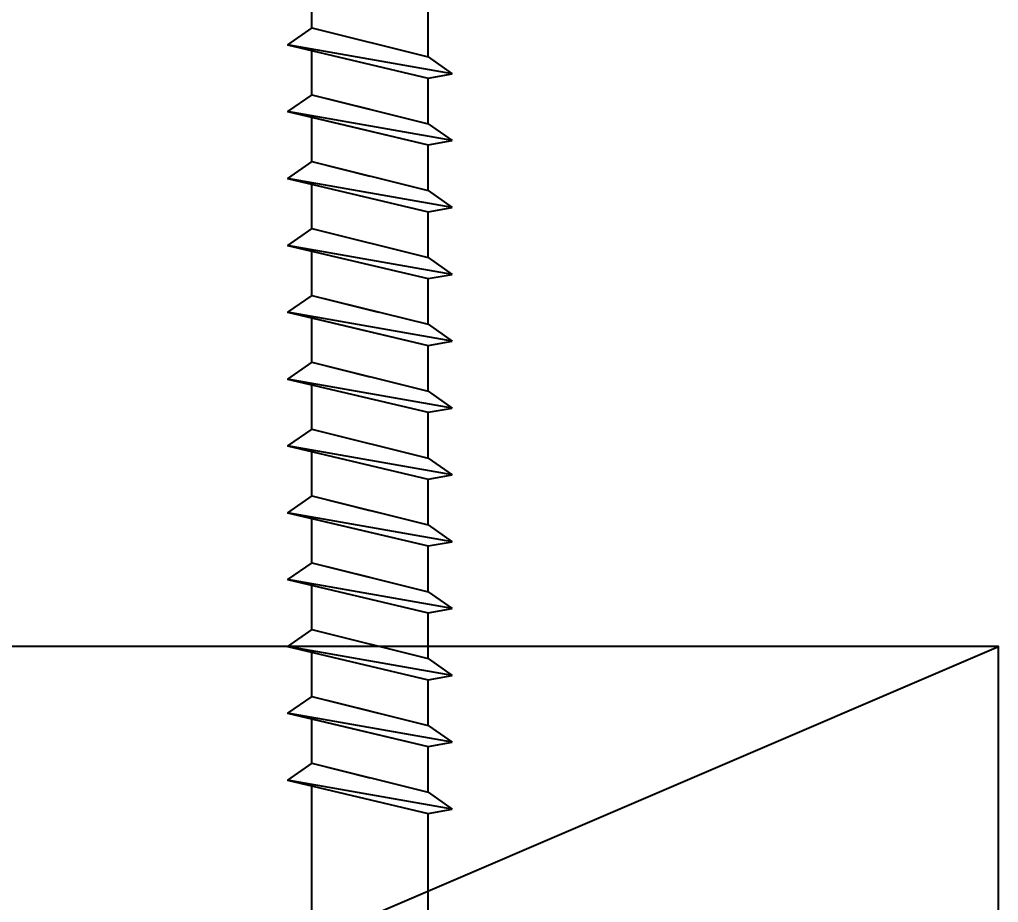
# Model space of a CAD drawing. Header units: inches. Extents: x -2661 to 42767, y -1222 to 9099.
# Drawn here: x 1930.345 to 1931.81, y 1589.667 to 1590.988 of the extents above; entities that cross this region are included whole.
import ezdxf
from ezdxf import colors
from ezdxf.entities.mleader import LeaderData, LeaderLine
from ezdxf.math import Vec2, Vec3

# ---------------------------------------------------------------- set-up
doc = ezdxf.new("R2010")
doc.units = ezdxf.units.IN
doc.header["$LTSCALE"] = 12
doc.header["$MEASUREMENT"] = 0
doc.layers.get('0').update_dxf_attribs({"linetype": 'CONTINUOUS'})
for name, color, linetype in [('S-ANNO-NOTE', 4, 'CONTINUOUS'), ('S-FASTENERS', 2, 'CONTINUOUS'), ('S-SIMPSON', 2, 'CONTINUOUS'), ('S-WOOD', 3, 'CONTINUOUS')]:
    doc.layers.add(name, color=color, linetype=linetype)
doc.styles.add('Arial', font='arial.ttf', dxfattribs={"width": 0.85})

# ---------------------------------------------------------------- blocks, each defined once
blk = doc.blocks.new('*U1285')
blk.add_lwpolyline([(1.5, -3.5), (0, -3.5), (0, 0), (1.5, 0)], close=True)
at = {"layer": 'S-WOOD', "color": 2}
blk.add_line((1.5, 0), (0, -3.5), dxfattribs=at)
blk = doc.blocks.new('SDS.25X6-f')
at = {"layer": 'S-SIMPSON'}
for p, q in [((-0.087, -0.536), (-0.087, -2.7912)), ((0.087, -0.5316), (0.087, -2.75)), ((0.087, -0.5316), (0.087, -2.75)), ((-0.087, -0.5749), (-0.087, -2.7912)), ((0.087, -2.6816), (0.087, -2.75)), ((0.087, -2.6816), (0.087, -2.75)), ((0.087, -2.6816), (0.087, -2.75)), ((0.087, -2.6816), (0.087, -2.75)), ((0.087, -2.6816), (0.087, -2.75)), ((0.087, -2.6816), (0.087, -2.75)), ((-0.087, -2.7249), (-0.087, -2.7912)), ((-0.087, -2.7249), (-0.087, -2.7912)), ((-0.087, -2.7249), (-0.087, -2.7912)), ((-0.087, -2.7249), (-0.087, -2.7912)), ((-0.087, -2.7249), (-0.087, -2.7912)), ((-0.087, -2.7249), (-0.087, -2.7912)), ((-0.087, -2.7249), (-0.087, -2.7912)), ((-0.087, -2.7249), (-0.087, -2.7912))]:
    blk.add_line(p, q, dxfattribs=at)
at = {"layer": 'S-SIMPSON', "color": 1}
for p, q in [((-0.123, -2.7997), (0.087, -2.75)), ((-0.123, -2.7997), (0.087, -2.75)), ((-0.123, -2.7997), (0.087, -2.75)), ((-0.123, -2.7997), (0.087, -2.75)), ((0.087, -2.75), (0.123, -2.7563)), ((0.087, -2.75), (0.123, -2.7563)), ((0.087, -2.75), (0.123, -2.7563)), ((0.087, -2.75), (0.123, -2.7563)), ((0.123, -2.7563), (-0.123, -2.7997)), ((0.123, -2.7563), (-0.123, -2.7997)), ((0.123, -2.7563), (-0.123, -2.7997)), ((0.123, -2.7563), (-0.123, -2.7997)), ((0.087, -2.7816), (0.123, -2.7563)), ((0.087, -2.7816), (0.123, -2.7563)), ((0.087, -2.7816), (0.123, -2.7563)), ((0.087, -2.7816), (0.123, -2.7563)), ((-0.087, -2.8249), (0.087, -2.7816)), ((-0.087, -2.8249), (0.087, -2.7816)), ((-0.087, -2.8249), (0.087, -2.7816)), ((-0.087, -2.8249), (0.087, -2.7816)), ((0.087, -2.7816), (0.087, -2.85)), ((0.087, -2.7816), (0.087, -2.85)), ((0.087, -2.7816), (0.087, -2.85)), ((0.087, -2.7816), (0.087, -2.85)), ((0.087, -2.7816), (0.087, -2.85)), ((0.087, -2.7816), (0.087, -2.85)), ((0.087, -2.7816), (0.087, -2.85)), ((0.087, -2.7816), (0.087, -2.85)), ((0.087, -2.7816), (0.087, -2.85)), ((0.087, -2.7816), (0.087, -2.85)), ((0.087, -2.7816), (0.087, -2.85)), ((0.087, -2.7816), (0.087, -2.85)), ((0.087, -2.7816), (0.087, -2.85)), ((0.087, -2.7816), (0.087, -2.85)), ((-0.087, -2.8249), (-0.123, -2.7997)), ((-0.087, -2.8249), (-0.123, -2.7997)), ((-0.087, -2.8249), (-0.123, -2.7997)), ((-0.087, -2.8249), (-0.123, -2.7997)), ((-0.087, -2.8249), (-0.123, -2.7997)), ((-0.087, -2.8249), (0, -2.8032)), ((-0.087, -2.8249), (-0.087, -2.8912)), ((-0.087, -2.8249), (-0.087, -2.8912)), ((-0.087, -2.8249), (-0.087, -2.8912)), ((-0.087, -2.8249), (-0.087, -2.8912)), ((-0.087, -2.8249), (-0.087, -2.8912)), ((-0.087, -2.8249), (-0.087, -2.8912)), ((-0.087, -2.8249), (-0.087, -2.8912)), ((-0.087, -2.8249), (-0.087, -2.8912)), ((-0.087, -2.8249), (-0.087, -2.8912)), ((-0.087, -2.8249), (-0.087, -2.8912)), ((-0.087, -2.8249), (-0.087, -2.8912)), ((-0.087, -2.8249), (-0.087, -2.8912)), ((-0.087, -2.8249), (-0.087, -2.8912)), ((-0.087, -2.8249), (-0.087, -2.8912)), ((-0.087, -2.8249), (-0.087, -2.8912)), ((-0.087, -2.8249), (-0.087, -2.8912)), ((-0.123, -2.8997), (0.087, -2.85)), ((-0.123, -2.8997), (0.087, -2.85)), ((-0.123, -2.8997), (0.087, -2.85)), ((-0.123, -2.8997), (0.087, -2.85)), ((-0.123, -2.8997), (0.087, -2.85)), ((-0.123, -2.8997), (0.087, -2.85)), ((-0.123, -2.8997), (0.087, -2.85)), ((-0.123, -2.8997), (0.087, -2.85)), ((-0.087, -2.8912), (0.087, -2.85)), ((0.087, -2.85), (0.123, -2.8563)), ((0.087, -2.85), (0.123, -2.8563)), ((0.087, -2.85), (0.123, -2.8563)), ((0.087, -2.85), (0.123, -2.8563)), ((0.087, -2.85), (0.123, -2.8563)), ((0.087, -2.85), (0.123, -2.8563)), ((0.087, -2.85), (0.123, -2.8563)), ((0.087, -2.85), (0.123, -2.8563)), ((0.087, -2.85), (0.123, -2.8563)), ((0.123, -2.8563), (-0.123, -2.8997)), ((0.123, -2.8563), (-0.123, -2.8997)), ((0.123, -2.8563), (-0.123, -2.8997)), ((0.123, -2.8563), (-0.123, -2.8997)), ((0.123, -2.8563), (-0.123, -2.8997)), ((0.123, -2.8563), (-0.123, -2.8997)), ((0.123, -2.8563), (-0.123, -2.8997)), ((0.123, -2.8563), (-0.123, -2.8997)), ((0.123, -2.8563), (-0.123, -2.8997)), ((0.087, -2.8816), (0.123, -2.8563)), ((0.087, -2.8816), (0.123, -2.8563)), ((0.087, -2.8816), (0.123, -2.8563)), ((0.087, -2.8816), (0.123, -2.8563)), ((0.087, -2.8816), (0.123, -2.8563)), ((0.087, -2.8816), (0.123, -2.8563)), ((0.087, -2.8816), (0.123, -2.8563)), ((0.087, -2.8816), (0.123, -2.8563)), ((0.087, -2.8816), (0.123, -2.8563)), ((-0.087, -2.9249), (0.087, -2.8816)), ((-0.087, -2.9249), (0.087, -2.8816)), ((-0.087, -2.9249), (0.087, -2.8816)), ((-0.087, -2.9249), (0.087, -2.8816)), ((-0.087, -2.9249), (0.087, -2.8816)), ((-0.087, -2.9249), (0.087, -2.8816)), ((-0.087, -2.9249), (0.087, -2.8816)), ((-0.087, -2.9249), (0.087, -2.8816)), ((-0.087, -2.9249), (0.087, -2.8816)), ((0.087, -2.8816), (0.087, -2.95)), ((0.087, -2.8816), (0.087, -2.95)), ((0.087, -2.8816), (0.087, -2.95)), ((0.087, -2.8816), (0.087, -2.95)), ((0.087, -2.8816), (0.087, -2.95)), ((0.087, -2.8816), (0.087, -2.95)), ((0.087, -2.8816), (0.087, -2.95)), ((0.087, -2.8816), (0.087, -2.95)), ((0.087, -2.8816), (0.087, -2.95)), ((0.087, -2.8816), (0.087, -2.95)), ((0.087, -2.8816), (0.087, -2.95)), ((0.087, -2.8816), (0.087, -2.95)), ((0.087, -2.8816), (0.087, -2.95)), ((0.087, -2.8816), (0.087, -2.95)), ((0.087, -2.8816), (0.087, -2.95)), ((0.087, -2.8816), (0.087, -2.95)), ((0.087, -2.8816), (0.087, -2.95)), ((0.087, -2.8816), (0.087, -2.95)), ((0.087, -2.8816), (0.087, -2.95)), ((0.087, -2.8816), (0.087, -2.95)), ((0.087, -2.8816), (0.087, -2.95)), ((-0.087, -2.9249), (-0.123, -2.8997)), ((-0.087, -2.9249), (-0.123, -2.8997)), ((-0.087, -2.9249), (-0.123, -2.8997)), ((-0.087, -2.9249), (-0.123, -2.8997)), ((-0.087, -2.9249), (-0.123, -2.8997)), ((-0.087, -2.9249), (-0.123, -2.8997)), ((-0.087, -2.9249), (-0.123, -2.8997)), ((-0.087, -2.9249), (-0.123, -2.8997)), ((-0.087, -2.9249), (-0.123, -2.8997)), ((-0.087, -2.9249), (-0.123, -2.8997)), ((-0.087, -2.9249), (-0.123, -2.8997)), ((-0.087, -2.9249), (-0.123, -2.8997)), ((-0.087, -2.9249), (-0.123, -2.8997)), ((-0.087, -2.9249), (0.013, -2.9)), ((-0.087, -2.9249), (0.013, -2.9)), ((-0.087, -2.9249), (0.013, -2.9)), ((-0.087, -2.9249), (0, -2.9032)), ((-0.087, -2.9249), (-0.087, -2.9912)), ((-0.087, -2.9249), (-0.087, -2.9912)), ((-0.087, -2.9249), (-0.087, -2.9912)), ((-0.087, -2.9249), (-0.087, -2.9912)), ((-0.087, -2.9249), (-0.087, -2.9912)), ((-0.087, -2.9249), (-0.087, -2.9912)), ((-0.087, -2.9249), (-0.087, -2.9912)), ((-0.087, -2.9249), (-0.087, -2.9912)), ((-0.087, -2.9249), (-0.087, -2.9912)), ((-0.087, -2.9249), (-0.087, -2.9912)), ((-0.087, -2.9249), (-0.087, -2.9912)), ((-0.087, -2.9249), (-0.087, -2.9912)), ((-0.087, -2.9249), (-0.087, -2.9912)), ((-0.087, -2.9249), (-0.087, -2.9912)), ((-0.087, -2.9249), (-0.087, -2.9912)), ((-0.087, -2.9249), (-0.087, -2.9912)), ((-0.087, -2.9249), (-0.087, -2.9912)), ((-0.087, -2.9249), (-0.087, -2.9912)), ((-0.087, -2.9249), (-0.087, -2.9912)), ((-0.087, -2.9249), (-0.087, -2.9912)), ((-0.087, -2.9249), (-0.087, -2.9912)), ((-0.123, -2.9997), (0.087, -2.95)), ((-0.123, -2.9997), (0.087, -2.95)), ((-0.123, -2.9997), (0.087, -2.95)), ((-0.123, -2.9997), (0.087, -2.95)), ((-0.123, -2.9997), (0.087, -2.95)), ((-0.123, -2.9997), (0.087, -2.95)), ((-0.123, -2.9997), (0.087, -2.95)), ((-0.123, -2.9997), (0.087, -2.95)), ((-0.123, -2.9997), (0.087, -2.95)), ((-0.123, -2.9997), (0.087, -2.95)), ((-0.123, -2.9997), (0.087, -2.95)), ((-0.123, -2.9997), (0.087, -2.95)), ((0.123, -2.9563), (-0.123, -2.9997)), ((0.123, -2.9563), (-0.123, -2.9997)), ((0.123, -2.9563), (-0.123, -2.9997)), ((0.123, -2.9563), (-0.123, -2.9997)), ((0.123, -2.9563), (-0.123, -2.9997)), ((0.123, -2.9563), (-0.123, -2.9997)), ((0.123, -2.9563), (-0.123, -2.9997)), ((0.123, -2.9563), (-0.123, -2.9997)), ((0.123, -2.9563), (-0.123, -2.9997)), ((0.123, -2.9563), (-0.123, -2.9997)), ((0.123, -2.9563), (-0.123, -2.9997)), ((0.123, -2.9563), (-0.123, -2.9997)), ((0.087, -2.95), (0.123, -2.9563)), ((0.087, -2.95), (0.123, -2.9563)), ((0.087, -2.95), (0.123, -2.9563)), ((0.087, -2.95), (0.123, -2.9563)), ((0.087, -2.95), (0.123, -2.9563)), ((0.087, -2.95), (0.123, -2.9563)), ((0.087, -2.95), (0.123, -2.9563)), ((0.087, -2.95), (0.123, -2.9563)), ((0.087, -2.95), (0.123, -2.9563)), ((0.087, -2.95), (0.123, -2.9563)), ((0.087, -2.95), (0.123, -2.9563)), ((0.087, -2.95), (0.123, -2.9563)), ((0.087, -2.9816), (0.123, -2.9563)), ((0.087, -2.9816), (0.123, -2.9563)), ((0.087, -2.9816), (0.123, -2.9563)), ((0.087, -2.9816), (0.123, -2.9563)), ((0.087, -2.9816), (0.123, -2.9563)), ((0.087, -2.9816), (0.123, -2.9563)), ((0.087, -2.9816), (0.123, -2.9563)), ((0.087, -2.9816), (0.123, -2.9563)), ((0.087, -2.9816), (0.123, -2.9563)), ((0.087, -2.9816), (0.123, -2.9563)), ((0.087, -2.9816), (0.123, -2.9563)), ((0.087, -2.9816), (0.123, -2.9563)), ((-0.087, -3.0249), (0.087, -2.9816)), ((-0.087, -3.0249), (0.087, -2.9816)), ((-0.087, -3.0249), (0.087, -2.9816)), ((-0.087, -3.0249), (0.087, -2.9816)), ((-0.087, -3.0249), (0.087, -2.9816)), ((-0.087, -3.0249), (0.087, -2.9816)), ((-0.087, -3.0249), (0.087, -2.9816)), ((-0.087, -3.0249), (0.087, -2.9816)), ((-0.087, -3.0249), (0.087, -2.9816)), ((-0.087, -3.0249), (0.087, -2.9816)), ((-0.087, -3.0249), (0.087, -2.9816)), ((-0.087, -3.0249), (0.087, -2.9816)), ((0.087, -2.9816), (0.087, -3.05)), ((0.087, -2.9816), (0.087, -3.05)), ((0.087, -2.9816), (0.087, -3.05)), ((0.087, -2.9816), (0.087, -3.05)), ((0.087, -2.9816), (0.087, -3.05)), ((0.087, -2.9816), (0.087, -3.05)), ((0.087, -2.9816), (0.087, -3.05)), ((0.087, -2.9816), (0.087, -3.05)), ((0.087, -2.9816), (0.087, -3.05)), ((0.087, -2.9816), (0.087, -3.05)), ((0.087, -2.9816), (0.087, -3.05)), ((0.087, -2.9816), (0.087, -3.05)), ((0.087, -2.9816), (0.087, -3.05)), ((0.087, -2.9816), (0.087, -3.05)), ((0.087, -2.9816), (0.087, -3.05)), ((0.087, -2.9816), (0.087, -3.05)), ((0.087, -2.9816), (0.087, -3.05)), ((0.087, -2.9816), (0.087, -3.05)), ((0.087, -2.9816), (0.087, -3.05)), ((0.087, -2.9816), (0.087, -3.05)), ((0.087, -2.9816), (0.087, -3.05)), ((0.087, -2.9816), (0.087, -3.05)), ((0.087, -2.9816), (0.087, -3.05)), ((0.087, -2.9816), (0.087, -3.05)), ((0.087, -2.9816), (0.087, -3.05)), ((-0.087, -3.0249), (-0.123, -2.9997)), ((-0.087, -3.0249), (-0.123, -2.9997)), ((-0.087, -3.0249), (-0.123, -2.9997)), ((-0.087, -3.0249), (-0.123, -2.9997)), ((-0.087, -3.0249), (-0.123, -2.9997)), ((-0.087, -3.0249), (-0.123, -2.9997)), ((-0.087, -3.0249), (-0.123, -2.9997)), ((-0.087, -3.0249), (-0.123, -2.9997)), ((-0.087, -3.0249), (-0.123, -2.9997)), ((-0.087, -3.0249), (-0.123, -2.9997)), ((-0.087, -3.0249), (-0.123, -2.9997)), ((-0.087, -3.0249), (-0.123, -2.9997)), ((-0.087, -3.0249), (-0.123, -2.9997)), ((-0.087, -3.0249), (-0.123, -2.9997)), ((-0.087, -3.0249), (-0.123, -2.9997)), ((-0.087, -3.0249), (0.013, -3)), ((-0.087, -3.0249), (0.013, -3)), ((-0.087, -3.0249), (0.013, -3)), ((-0.087, -3.0249), (-0.087, -3.0912)), ((-0.087, -3.0249), (-0.087, -3.0912)), ((-0.087, -3.0249), (-0.087, -3.0912)), ((-0.087, -3.0249), (-0.087, -3.0912)), ((-0.087, -3.0249), (-0.087, -3.0912)), ((-0.087, -3.0249), (-0.087, -3.0912)), ((-0.087, -3.0249), (-0.087, -3.0912)), ((-0.087, -3.0249), (-0.087, -3.0912)), ((-0.087, -3.0249), (-0.087, -3.0912)), ((-0.087, -3.0249), (-0.087, -3.0912)), ((-0.087, -3.0249), (-0.087, -3.0912)), ((-0.087, -3.0249), (-0.087, -3.0912)), ((-0.087, -3.0249), (-0.087, -3.0912)), ((-0.087, -3.0249), (-0.087, -3.0912)), ((-0.087, -3.0249), (-0.087, -3.0912)), ((-0.087, -3.0249), (-0.087, -3.0912)), ((-0.087, -3.0249), (-0.087, -3.0912)), ((-0.087, -3.0249), (-0.087, -3.0912)), ((-0.087, -3.0249), (-0.087, -3.0912)), ((-0.087, -3.0249), (-0.087, -3.0912)), ((-0.087, -3.0249), (-0.087, -3.0912)), ((-0.087, -3.0249), (-0.087, -3.0912)), ((-0.087, -3.0249), (-0.087, -3.0912)), ((-0.087, -3.0249), (-0.087, -3.0912)), ((-0.087, -3.0249), (-0.087, -3.0912)), ((-0.123, -3.0997), (0.087, -3.05)), ((-0.123, -3.0997), (0.087, -3.05)), ((-0.123, -3.0997), (0.087, -3.05)), ((-0.123, -3.0997), (0.087, -3.05)), ((-0.123, -3.0997), (0.087, -3.05)), ((-0.123, -3.0997), (0.087, -3.05)), ((-0.123, -3.0997), (0.087, -3.05)), ((-0.123, -3.0997), (0.087, -3.05)), ((-0.123, -3.0997), (0.087, -3.05)), ((-0.123, -3.0997), (0.087, -3.05)), ((-0.123, -3.0997), (0.087, -3.05)), ((-0.123, -3.0997), (0.087, -3.05)), ((-0.123, -3.0997), (0.087, -3.05)), ((-0.123, -3.0997), (0.087, -3.05)), ((-0.123, -3.0997), (0.087, -3.05)), ((-0.123, -3.0997), (0.087, -3.05)), ((-0.123, -3.0997), (0.087, -3.05)), ((-0.123, -3.0997), (0.087, -3.05)), ((-0.123, -3.0997), (0.087, -3.05)), ((0.123, -3.0563), (-0.123, -3.0997)), ((0.123, -3.0563), (-0.123, -3.0997)), ((0.123, -3.0563), (-0.123, -3.0997)), ((0.123, -3.0563), (-0.123, -3.0997)), ((0.123, -3.0563), (-0.123, -3.0997)), ((0.123, -3.0563), (-0.123, -3.0997)), ((0.123, -3.0563), (-0.123, -3.0997)), ((0.123, -3.0563), (-0.123, -3.0997)), ((0.123, -3.0563), (-0.123, -3.0997)), ((0.123, -3.0563), (-0.123, -3.0997)), ((0.123, -3.0563), (-0.123, -3.0997)), ((0.123, -3.0563), (-0.123, -3.0997)), ((0.123, -3.0563), (-0.123, -3.0997)), ((0.123, -3.0563), (-0.123, -3.0997)), ((0.123, -3.0563), (-0.123, -3.0997)), ((0.123, -3.0563), (-0.123, -3.0997)), ((0.123, -3.0563), (-0.123, -3.0997)), ((0.123, -3.0563), (-0.123, -3.0997)), ((0.123, -3.0563), (-0.123, -3.0997)), ((0.087, -3.05), (0.123, -3.0563)), ((0.087, -3.05), (0.123, -3.0563)), ((0.087, -3.05), (0.123, -3.0563)), ((0.087, -3.05), (0.123, -3.0563)), ((0.087, -3.05), (0.123, -3.0563)), ((0.087, -3.05), (0.123, -3.0563)), ((0.087, -3.05), (0.123, -3.0563)), ((0.087, -3.05), (0.123, -3.0563)), ((0.087, -3.05), (0.123, -3.0563)), ((0.087, -3.05), (0.123, -3.0563)), ((0.087, -3.05), (0.123, -3.0563)), ((0.087, -3.05), (0.123, -3.0563)), ((0.087, -3.05), (0.123, -3.0563)), ((0.087, -3.05), (0.123, -3.0563)), ((0.087, -3.05), (0.123, -3.0563)), ((0.087, -3.05), (0.123, -3.0563)), ((0.087, -3.05), (0.123, -3.0563)), ((0.087, -3.05), (0.123, -3.0563)), ((0.087, -3.05), (0.123, -3.0563)), ((0.087, -3.0816), (0.123, -3.0563)), ((0.087, -3.0816), (0.123, -3.0563)), ((0.087, -3.0816), (0.123, -3.0563)), ((0.087, -3.0816), (0.123, -3.0563)), ((0.087, -3.0816), (0.123, -3.0563)), ((0.087, -3.0816), (0.123, -3.0563)), ((0.087, -3.0816), (0.123, -3.0563)), ((0.087, -3.0816), (0.123, -3.0563)), ((0.087, -3.0816), (0.123, -3.0563)), ((0.087, -3.0816), (0.123, -3.0563)), ((0.087, -3.0816), (0.123, -3.0563)), ((0.087, -3.0816), (0.123, -3.0563)), ((0.087, -3.0816), (0.123, -3.0563)), ((0.087, -3.0816), (0.123, -3.0563)), ((0.087, -3.0816), (0.123, -3.0563)), ((0.087, -3.0816), (0.123, -3.0563)), ((0.087, -3.0816), (0.123, -3.0563)), ((0.087, -3.0816), (0.123, -3.0563)), ((0.087, -3.0816), (0.123, -3.0563)), ((-0.087, -3.1249), (0.087, -3.0816)), ((-0.087, -3.1249), (0.087, -3.0816)), ((-0.087, -3.1249), (0.087, -3.0816)), ((-0.087, -3.1249), (0.087, -3.0816)), ((-0.087, -3.1249), (0.087, -3.0816)), ((-0.087, -3.1249), (0.087, -3.0816)), ((-0.087, -3.1249), (0.087, -3.0816)), ((-0.087, -3.1249), (0.087, -3.0816)), ((-0.087, -3.1249), (0.087, -3.0816)), ((-0.087, -3.1249), (0.087, -3.0816)), ((-0.087, -3.1249), (0.087, -3.0816)), ((-0.087, -3.1249), (0.087, -3.0816)), ((-0.087, -3.1249), (0.087, -3.0816)), ((-0.087, -3.1249), (0.087, -3.0816)), ((-0.087, -3.1249), (0.087, -3.0816)), ((-0.087, -3.1249), (0.087, -3.0816)), ((-0.087, -3.1249), (0.087, -3.0816)), ((-0.087, -3.1249), (0.087, -3.0816)), ((-0.087, -3.1249), (0.087, -3.0816)), ((0.087, -3.0816), (0.087, -3.15)), ((0.087, -3.0816), (0.087, -3.15)), ((0.087, -3.0816), (0.087, -3.15)), ((0.087, -3.0816), (0.087, -3.15)), ((0.087, -3.0816), (0.087, -3.15)), ((0.087, -3.0816), (0.087, -3.15)), ((0.087, -3.0816), (0.087, -3.15)), ((0.087, -3.0816), (0.087, -3.15)), ((0.087, -3.0816), (0.087, -3.15)), ((0.087, -3.0816), (0.087, -3.15)), ((0.087, -3.0816), (0.087, -3.15)), ((0.087, -3.0816), (0.087, -3.15)), ((-0.087, -3.1249), (-0.123, -3.0997)), ((-0.087, -3.1249), (-0.123, -3.0997)), ((-0.087, -3.1249), (-0.123, -3.0997)), ((-0.087, -3.1249), (-0.123, -3.0997)), ((-0.087, -3.1249), (-0.123, -3.0997)), ((-0.087, -3.1249), (-0.123, -3.0997)), ((-0.087, -3.1249), (-0.123, -3.0997)), ((-0.087, -3.1249), (-0.123, -3.0997)), ((-0.087, -3.1249), (-0.123, -3.0997)), ((-0.087, -3.1249), (-0.123, -3.0997)), ((-0.087, -3.1249), (-0.123, -3.0997)), ((-0.087, -3.1249), (-0.123, -3.0997)), ((-0.087, -3.1249), (-0.123, -3.0997)), ((-0.087, -3.1249), (-0.123, -3.0997)), ((-0.087, -3.1249), (-0.123, -3.0997)), ((-0.087, -3.1249), (-0.123, -3.0997)), ((-0.087, -3.1249), (-0.123, -3.0997)), ((-0.087, -3.1249), (-0.123, -3.0997)), ((-0.087, -3.1249), (-0.123, -3.0997)), ((-0.087, -3.1249), (-0.123, -3.0997)), ((-0.087, -3.1249), (-0.123, -3.0997)), ((-0.087, -3.1249), (-0.123, -3.0997)), ((-0.087, -3.1249), (-0.123, -3.0997)), ((-0.087, -3.1249), (0, -3.1032)), ((-0.087, -3.1249), (0, -3.1032)), ((-0.087, -3.1249), (0, -3.1032)), ((-0.087, -3.1249), (0, -3.1032)), ((-0.087, -3.1249), (-0.087, -3.1912)), ((-0.087, -3.1249), (-0.087, -3.1912)), ((-0.087, -3.1249), (-0.087, -3.1912)), ((-0.087, -3.1249), (-0.087, -3.1912)), ((-0.087, -3.1249), (-0.087, -3.1912)), ((-0.087, -3.1249), (-0.087, -3.1912)), ((-0.087, -3.1249), (-0.087, -3.1912)), ((-0.087, -3.1249), (-0.087, -3.1912)), ((-0.087, -3.1249), (-0.087, -3.1912)), ((-0.087, -3.1249), (-0.087, -3.1912)), ((-0.087, -3.1249), (-0.087, -3.1912)), ((-0.087, -3.1249), (-0.087, -3.1912)), ((-0.087, -3.1249), (-0.087, -3.1912)), ((-0.087, -3.1249), (-0.087, -3.1912)), ((-0.123, -3.1997), (0.087, -3.15)), ((-0.123, -3.1997), (0.087, -3.15)), ((-0.123, -3.1997), (0.087, -3.15)), ((-0.123, -3.1997), (0.087, -3.15)), ((-0.123, -3.1997), (0.087, -3.15)), ((-0.123, -3.1997), (0.087, -3.15)), ((-0.123, -3.1997), (0.087, -3.15)), ((-0.123, -3.1997), (0.087, -3.15)), ((0.123, -3.1563), (-0.123, -3.1997)), ((0.123, -3.1563), (-0.123, -3.1997)), ((0.123, -3.1563), (-0.123, -3.1997)), ((0.123, -3.1563), (-0.123, -3.1997)), ((0.123, -3.1563), (-0.123, -3.1997)), ((0.123, -3.1563), (-0.123, -3.1997)), ((0.123, -3.1563), (-0.123, -3.1997)), ((0.123, -3.1563), (-0.123, -3.1997)), ((0.123, -3.1563), (-0.123, -3.1997)), ((-0.087, -3.1912), (0.087, -3.15)), ((0.087, -3.15), (0.123, -3.1563)), ((0.087, -3.15), (0.123, -3.1563)), ((0.087, -3.15), (0.123, -3.1563)), ((0.087, -3.15), (0.123, -3.1563)), ((0.087, -3.15), (0.123, -3.1563)), ((0.087, -3.15), (0.123, -3.1563)), ((0.087, -3.15), (0.123, -3.1563)), ((0.087, -3.15), (0.123, -3.1563)), ((0.087, -3.15), (0.123, -3.1563)), ((0.087, -3.1816), (0.123, -3.1563)), ((0.087, -3.1816), (0.123, -3.1563)), ((0.087, -3.1816), (0.123, -3.1563)), ((0.087, -3.1816), (0.123, -3.1563)), ((0.087, -3.1816), (0.123, -3.1563)), ((0.087, -3.1816), (0.123, -3.1563)), ((0.087, -3.1816), (0.123, -3.1563)), ((0.087, -3.1816), (0.123, -3.1563)), ((0.087, -3.1816), (0.123, -3.1563)), ((-0.087, -3.2249), (0.087, -3.1816)), ((-0.087, -3.2249), (0.087, -3.1816)), ((-0.087, -3.2249), (0.087, -3.1816)), ((-0.087, -3.2249), (0.087, -3.1816)), ((-0.087, -3.2249), (0.087, -3.1816)), ((-0.087, -3.2249), (0.087, -3.1816)), ((-0.087, -3.2249), (0.087, -3.1816)), ((-0.087, -3.2249), (0.087, -3.1816)), ((-0.087, -3.2249), (0.087, -3.1816)), ((0.087, -3.1816), (0.087, -3.25)), ((0.087, -3.1816), (0.087, -3.25)), ((0.087, -3.1816), (0.087, -3.25)), ((0.087, -3.1816), (0.087, -3.25)), ((0.087, -3.1816), (0.087, -3.25)), ((0.087, -3.1816), (0.087, -3.25)), ((0.087, -3.1816), (0.087, -3.25)), ((0.087, -3.1816), (0.087, -3.25)), ((0.087, -3.1816), (0.087, -3.25)), ((0.087, -3.1816), (0.087, -3.25)), ((0.087, -3.1816), (0.087, -3.25)), ((0.087, -3.1816), (0.087, -3.25)), ((0.087, -3.1816), (0.087, -3.25)), ((0.087, -3.1816), (0.087, -3.25)), ((0.087, -3.1816), (0.087, -3.25)), ((0.087, -3.1816), (0.087, -3.25)), ((0.087, -3.1816), (0.087, -3.25)), ((-0.087, -3.2249), (-0.123, -3.1997)), ((-0.087, -3.2249), (-0.123, -3.1997)), ((-0.087, -3.2249), (-0.123, -3.1997)), ((-0.087, -3.2249), (-0.123, -3.1997)), ((-0.087, -3.2249), (-0.123, -3.1997)), ((-0.087, -3.2249), (-0.123, -3.1997)), ((-0.087, -3.2249), (-0.123, -3.1997)), ((-0.087, -3.2249), (-0.123, -3.1997)), ((-0.087, -3.2249), (-0.123, -3.1997)), ((-0.087, -3.2249), (-0.123, -3.1997)), ((-0.087, -3.2249), (-0.123, -3.1997)), ((-0.087, -3.2249), (-0.123, -3.1997)), ((-0.087, -3.2249), (-0.123, -3.1997)), ((-0.087, -3.2249), (0.013, -3.2)), ((-0.087, -3.2249), (0.013, -3.2)), ((-0.087, -3.2249), (0.013, -3.2)), ((-0.087, -3.2249), (0, -3.2032)), ((-0.087, -3.2249), (-0.087, -3.2912)), ((-0.087, -3.2249), (-0.087, -3.2912)), ((-0.087, -3.2249), (-0.087, -3.2912)), ((-0.087, -3.2249), (-0.087, -3.2912)), ((-0.087, -3.2249), (-0.087, -3.2912)), ((-0.087, -3.2249), (-0.087, -3.2912)), ((-0.087, -3.2249), (-0.087, -3.2912)), ((-0.087, -3.2249), (-0.087, -3.2912)), ((-0.087, -3.2249), (-0.087, -3.2912)), ((-0.087, -3.2249), (-0.087, -3.2912)), ((-0.087, -3.2249), (-0.087, -3.2912)), ((-0.087, -3.2249), (-0.087, -3.2912)), ((-0.087, -3.2249), (-0.087, -3.2912)), ((-0.087, -3.2249), (-0.087, -3.2912)), ((-0.087, -3.2249), (-0.087, -3.2912)), ((-0.087, -3.2249), (-0.087, -3.2912)), ((-0.123, -3.2997), (0.087, -3.25)), ((-0.123, -3.2997), (0.087, -3.25)), ((-0.123, -3.2997), (0.087, -3.25)), ((-0.123, -3.2997), (0.087, -3.25)), ((-0.123, -3.2997), (0.087, -3.25)), ((-0.123, -3.2997), (0.087, -3.25)), ((-0.123, -3.2997), (0.087, -3.25)), ((-0.123, -3.2997), (0.087, -3.25)), ((-0.123, -3.2997), (0.087, -3.25)), ((-0.123, -3.2997), (0.087, -3.25)), ((-0.123, -3.2997), (0.087, -3.25)), ((-0.123, -3.2997), (0.087, -3.25)), ((0.087, -3.25), (0.123, -3.2563)), ((0.087, -3.25), (0.123, -3.2563)), ((0.087, -3.25), (0.123, -3.2563)), ((0.087, -3.25), (0.123, -3.2563)), ((0.087, -3.25), (0.123, -3.2563)), ((0.087, -3.25), (0.123, -3.2563)), ((0.087, -3.25), (0.123, -3.2563)), ((0.087, -3.25), (0.123, -3.2563)), ((0.087, -3.25), (0.123, -3.2563)), ((0.087, -3.25), (0.123, -3.2563)), ((0.087, -3.25), (0.123, -3.2563)), ((0.087, -3.25), (0.123, -3.2563)), ((0.123, -3.2563), (-0.123, -3.2997)), ((0.123, -3.2563), (-0.123, -3.2997)), ((0.123, -3.2563), (-0.123, -3.2997)), ((0.123, -3.2563), (-0.123, -3.2997)), ((0.123, -3.2563), (-0.123, -3.2997)), ((0.123, -3.2563), (-0.123, -3.2997)), ((0.123, -3.2563), (-0.123, -3.2997)), ((0.123, -3.2563), (-0.123, -3.2997)), ((0.123, -3.2563), (-0.123, -3.2997)), ((0.123, -3.2563), (-0.123, -3.2997)), ((0.123, -3.2563), (-0.123, -3.2997)), ((0.123, -3.2563), (-0.123, -3.2997)), ((0.087, -3.2816), (0.123, -3.2563)), ((0.087, -3.2816), (0.123, -3.2563)), ((0.087, -3.2816), (0.123, -3.2563)), ((0.087, -3.2816), (0.123, -3.2563)), ((0.087, -3.2816), (0.123, -3.2563)), ((0.087, -3.2816), (0.123, -3.2563)), ((0.087, -3.2816), (0.123, -3.2563)), ((0.087, -3.2816), (0.123, -3.2563)), ((0.087, -3.2816), (0.123, -3.2563)), ((0.087, -3.2816), (0.123, -3.2563)), ((0.087, -3.2816), (0.123, -3.2563)), ((0.087, -3.2816), (0.123, -3.2563)), ((-0.087, -3.3249), (0.087, -3.2816)), ((-0.087, -3.3249), (0.087, -3.2816)), ((-0.087, -3.3249), (0.087, -3.2816)), ((-0.087, -3.3249), (0.087, -3.2816)), ((-0.087, -3.3249), (0.087, -3.2816)), ((-0.087, -3.3249), (0.087, -3.2816)), ((-0.087, -3.3249), (0.087, -3.2816)), ((-0.087, -3.3249), (0.087, -3.2816)), ((-0.087, -3.3249), (0.087, -3.2816)), ((-0.087, -3.3249), (0.087, -3.2816)), ((-0.087, -3.3249), (0.087, -3.2816)), ((-0.087, -3.3249), (0.087, -3.2816)), ((0.087, -3.2816), (0.087, -3.35)), ((0.087, -3.2816), (0.087, -3.35)), ((0.087, -3.2816), (0.087, -3.35)), ((0.087, -3.2816), (0.087, -3.35)), ((0.087, -3.2816), (0.087, -3.35)), ((0.087, -3.2816), (0.087, -3.35)), ((0.087, -3.2816), (0.087, -3.35)), ((0.087, -3.2816), (0.087, -3.35)), ((0.087, -3.2816), (0.087, -3.35)), ((0.087, -3.2816), (0.087, -3.35)), ((0.087, -3.2816), (0.087, -3.35)), ((0.087, -3.2816), (0.087, -3.35)), ((0.087, -3.2816), (0.087, -3.35)), ((0.087, -3.2816), (0.087, -3.35)), ((0.087, -3.2816), (0.087, -3.35)), ((0.087, -3.2816), (0.087, -3.35)), ((0.087, -3.2816), (0.087, -3.35)), ((-0.087, -3.3249), (-0.123, -3.2997)), ((-0.087, -3.3249), (-0.123, -3.2997)), ((-0.087, -3.3249), (-0.123, -3.2997)), ((-0.087, -3.3249), (-0.123, -3.2997)), ((-0.087, -3.3249), (-0.123, -3.2997)), ((-0.087, -3.3249), (-0.123, -3.2997)), ((-0.087, -3.3249), (-0.123, -3.2997)), ((-0.087, -3.3249), (-0.123, -3.2997)), ((-0.087, -3.3249), (-0.123, -3.2997)), ((-0.087, -3.3249), (-0.123, -3.2997)), ((-0.087, -3.3249), (-0.123, -3.2997)), ((-0.087, -3.3249), (-0.123, -3.2997)), ((-0.087, -3.3249), (-0.087, -3.3912)), ((-0.087, -3.3249), (-0.087, -3.3912)), ((-0.087, -3.3249), (-0.087, -3.3912)), ((-0.087, -3.3249), (-0.087, -3.3912)), ((-0.087, -3.3249), (-0.087, -3.3912)), ((-0.087, -3.3249), (-0.087, -3.3912)), ((-0.087, -3.3249), (-0.087, -3.3912)), ((-0.087, -3.3249), (-0.087, -3.3912)), ((-0.087, -3.3249), (-0.087, -3.3912)), ((-0.087, -3.3249), (-0.087, -3.3912)), ((-0.087, -3.3249), (-0.087, -3.3912)), ((-0.087, -3.3249), (-0.087, -3.3912)), ((-0.087, -3.3249), (-0.087, -3.3912)), ((-0.087, -3.3249), (-0.087, -3.3912)), ((-0.087, -3.3249), (-0.087, -3.3912)), ((-0.087, -3.3249), (-0.087, -3.3912)), ((-0.087, -3.3249), (-0.087, -3.3912)), ((-0.123, -3.3997), (0.087, -3.35)), ((-0.123, -3.3997), (0.087, -3.35)), ((-0.123, -3.3997), (0.087, -3.35)), ((-0.123, -3.3997), (0.087, -3.35)), ((-0.123, -3.3997), (0.087, -3.35)), ((-0.123, -3.3997), (0.087, -3.35)), ((-0.123, -3.3997), (0.087, -3.35)), ((-0.123, -3.3997), (0.087, -3.35)), ((-0.123, -3.3997), (0.087, -3.35)), ((-0.123, -3.3997), (0.087, -3.35)), ((-0.123, -3.3997), (0.087, -3.35)), ((-0.123, -3.3997), (0.087, -3.35)), ((-0.123, -3.3997), (0.087, -3.35)), ((-0.123, -3.3997), (0.087, -3.35)), ((-0.123, -3.3997), (0.087, -3.35)), ((0.087, -3.35), (0.123, -3.3563)), ((0.087, -3.35), (0.123, -3.3563)), ((0.087, -3.35), (0.123, -3.3563)), ((0.087, -3.35), (0.123, -3.3563)), ((0.087, -3.35), (0.123, -3.3563)), ((0.087, -3.35), (0.123, -3.3563)), ((0.087, -3.35), (0.123, -3.3563)), ((0.087, -3.35), (0.123, -3.3563)), ((0.087, -3.35), (0.123, -3.3563)), ((0.087, -3.35), (0.123, -3.3563)), ((0.087, -3.35), (0.123, -3.3563)), ((0.087, -3.35), (0.123, -3.3563)), ((0.087, -3.35), (0.123, -3.3563)), ((0.087, -3.35), (0.123, -3.3563)), ((0.087, -3.35), (0.123, -3.3563)), ((0.123, -3.3563), (-0.123, -3.3997)), ((0.123, -3.3563), (-0.123, -3.3997)), ((0.123, -3.3563), (-0.123, -3.3997)), ((0.123, -3.3563), (-0.123, -3.3997)), ((0.123, -3.3563), (-0.123, -3.3997)), ((0.123, -3.3563), (-0.123, -3.3997)), ((0.123, -3.3563), (-0.123, -3.3997)), ((0.123, -3.3563), (-0.123, -3.3997)), ((0.123, -3.3563), (-0.123, -3.3997)), ((0.123, -3.3563), (-0.123, -3.3997)), ((0.123, -3.3563), (-0.123, -3.3997)), ((0.123, -3.3563), (-0.123, -3.3997)), ((0.123, -3.3563), (-0.123, -3.3997)), ((0.123, -3.3563), (-0.123, -3.3997)), ((0.123, -3.3563), (-0.123, -3.3997)), ((0.087, -3.3816), (0.123, -3.3563)), ((0.087, -3.3816), (0.123, -3.3563)), ((0.087, -3.3816), (0.123, -3.3563)), ((0.087, -3.3816), (0.123, -3.3563)), ((0.087, -3.3816), (0.123, -3.3563)), ((0.087, -3.3816), (0.123, -3.3563)), ((0.087, -3.3816), (0.123, -3.3563)), ((0.087, -3.3816), (0.123, -3.3563)), ((0.087, -3.3816), (0.123, -3.3563)), ((0.087, -3.3816), (0.123, -3.3563)), ((0.087, -3.3816), (0.123, -3.3563)), ((0.087, -3.3816), (0.123, -3.3563)), ((0.087, -3.3816), (0.123, -3.3563)), ((0.087, -3.3816), (0.123, -3.3563)), ((0.087, -3.3816), (0.123, -3.3563)), ((-0.087, -3.4249), (0.087, -3.3816)), ((-0.087, -3.4249), (0.087, -3.3816)), ((-0.087, -3.4249), (0.087, -3.3816)), ((-0.087, -3.4249), (0.087, -3.3816)), ((-0.087, -3.4249), (0.087, -3.3816)), ((-0.087, -3.4249), (0.087, -3.3816)), ((-0.087, -3.4249), (0.087, -3.3816)), ((-0.087, -3.4249), (0.087, -3.3816)), ((-0.087, -3.4249), (0.087, -3.3816)), ((-0.087, -3.4249), (0.087, -3.3816)), ((-0.087, -3.4249), (0.087, -3.3816)), ((-0.087, -3.4249), (0.087, -3.3816)), ((-0.087, -3.4249), (0.087, -3.3816)), ((-0.087, -3.4249), (0.087, -3.3816)), ((-0.087, -3.4249), (0.087, -3.3816)), ((0.087, -3.3816), (0.087, -3.45)), ((0.087, -3.3816), (0.087, -3.45)), ((0.087, -3.3816), (0.087, -3.45)), ((0.087, -3.3816), (0.087, -3.45)), ((0.087, -3.3816), (0.087, -3.45)), ((0.087, -3.3816), (0.087, -3.45)), ((0.087, -3.3816), (0.087, -3.45)), ((0.087, -3.3816), (0.087, -3.45)), ((0.087, -3.3816), (0.087, -3.45)), ((0.087, -3.3816), (0.087, -3.45)), ((0.087, -3.3816), (0.087, -3.45)), ((0.087, -3.3816), (0.087, -3.45)), ((0.087, -3.3816), (0.087, -3.45)), ((0.087, -3.3816), (0.087, -3.45)), ((0.087, -3.3816), (0.087, -3.45)), ((0.087, -3.3816), (0.087, -3.45)), ((0.087, -3.3816), (0.087, -3.45)), ((0.087, -3.3816), (0.087, -3.45)), ((-0.087, -3.4249), (-0.123, -3.3997)), ((-0.087, -3.4249), (-0.123, -3.3997)), ((-0.087, -3.4249), (-0.123, -3.3997)), ((-0.087, -3.4249), (-0.123, -3.3997)), ((-0.087, -3.4249), (-0.123, -3.3997)), ((-0.087, -3.4249), (-0.123, -3.3997)), ((-0.087, -3.4249), (-0.123, -3.3997)), ((-0.087, -3.4249), (-0.123, -3.3997)), ((-0.087, -3.4249), (-0.123, -3.3997)), ((-0.087, -3.4249), (-0.123, -3.3997)), ((-0.087, -3.4249), (-0.123, -3.3997)), ((-0.087, -3.4249), (-0.123, -3.3997)), ((-0.087, -3.4249), (-0.123, -3.3997)), ((-0.087, -3.4249), (-0.123, -3.3997)), ((-0.087, -3.4249), (-0.123, -3.3997)), ((-0.087, -3.4249), (-0.123, -3.3997)), ((-0.087, -3.4249), (-0.123, -3.3997)), ((-0.087, -3.4249), (-0.123, -3.3997)), ((-0.087, -3.4249), (0, -3.4032)), ((-0.087, -3.4249), (0, -3.4032)), ((-0.087, -3.4249), (0, -3.4032)), ((-0.087, -3.4249), (-0.087, -3.4912)), ((-0.087, -3.4249), (-0.087, -3.4912)), ((-0.087, -3.4249), (-0.087, -3.4912)), ((-0.087, -3.4249), (-0.087, -3.4912)), ((-0.087, -3.4249), (-0.087, -3.4912)), ((-0.087, -3.4249), (-0.087, -3.4912)), ((-0.087, -3.4249), (-0.087, -3.4912)), ((-0.087, -3.4249), (-0.087, -3.4912)), ((-0.087, -3.4249), (-0.087, -3.4912)), ((-0.087, -3.4249), (-0.087, -3.4912)), ((-0.087, -3.4249), (-0.087, -3.4912)), ((-0.087, -3.4249), (-0.087, -3.4912)), ((-0.123, -3.4997), (0.087, -3.45)), ((-0.123, -3.4997), (0.087, -3.45)), ((-0.123, -3.4997), (0.087, -3.45)), ((-0.123, -3.4997), (0.087, -3.45)), ((-0.123, -3.4997), (0.087, -3.45)), ((-0.123, -3.4997), (0.087, -3.45)), ((-0.123, -3.4997), (0.087, -3.45)), ((-0.123, -3.4997), (0.087, -3.45)), ((-0.087, -3.4912), (0.087, -3.45)), ((0.087, -3.45), (0.123, -3.4563)), ((0.087, -3.45), (0.123, -3.4563)), ((0.087, -3.45), (0.123, -3.4563)), ((0.087, -3.45), (0.123, -3.4563)), ((0.087, -3.45), (0.123, -3.4563)), ((0.087, -3.45), (0.123, -3.4563)), ((0.087, -3.45), (0.123, -3.4563)), ((0.087, -3.45), (0.123, -3.4563)), ((0.087, -3.45), (0.123, -3.4563)), ((0.123, -3.4563), (-0.123, -3.4997)), ((0.123, -3.4563), (-0.123, -3.4997)), ((0.123, -3.4563), (-0.123, -3.4997)), ((0.123, -3.4563), (-0.123, -3.4997)), ((0.123, -3.4563), (-0.123, -3.4997)), ((0.123, -3.4563), (-0.123, -3.4997)), ((0.123, -3.4563), (-0.123, -3.4997)), ((0.123, -3.4563), (-0.123, -3.4997)), ((0.123, -3.4563), (-0.123, -3.4997)), ((0.087, -3.4816), (0.123, -3.4563)), ((0.087, -3.4816), (0.123, -3.4563)), ((0.087, -3.4816), (0.123, -3.4563)), ((0.087, -3.4816), (0.123, -3.4563)), ((0.087, -3.4816), (0.123, -3.4563)), ((0.087, -3.4816), (0.123, -3.4563)), ((0.087, -3.4816), (0.123, -3.4563)), ((0.087, -3.4816), (0.123, -3.4563)), ((0.087, -3.4816), (0.123, -3.4563)), ((-0.087, -3.5249), (0.087, -3.4816)), ((-0.087, -3.5249), (0.087, -3.4816)), ((-0.087, -3.5249), (0.087, -3.4816)), ((-0.087, -3.5249), (0.087, -3.4816)), ((-0.087, -3.5249), (0.087, -3.4816)), ((-0.087, -3.5249), (0.087, -3.4816)), ((-0.087, -3.5249), (0.087, -3.4816)), ((-0.087, -3.5249), (0.087, -3.4816)), ((-0.087, -3.5249), (0.087, -3.4816)), ((0.087, -3.4816), (0.087, -3.55)), ((0.087, -3.4816), (0.087, -3.55)), ((0.087, -3.4816), (0.087, -3.55)), ((0.087, -3.4816), (0.087, -3.55)), ((0.087, -3.4816), (0.087, -3.55)), ((0.087, -3.4816), (0.087, -3.55)), ((0.087, -3.4816), (0.087, -3.55)), ((0.087, -3.4816), (0.087, -3.55)), ((0.087, -3.4816), (0.087, -3.55)), ((0.087, -3.4816), (0.087, -3.55)), ((0.087, -3.4816), (0.087, -3.55)), ((0.087, -3.4816), (0.087, -3.55)), ((0.087, -3.4816), (0.087, -3.55)), ((-0.087, -3.5249), (-0.123, -3.4997)), ((-0.087, -3.5249), (-0.123, -3.4997)), ((-0.087, -3.5249), (-0.123, -3.4997)), ((-0.087, -3.5249), (-0.123, -3.4997)), ((-0.087, -3.5249), (-0.123, -3.4997)), ((-0.087, -3.5249), (-0.123, -3.4997)), ((-0.087, -3.5249), (-0.123, -3.4997)), ((-0.087, -3.5249), (-0.123, -3.4997)), ((-0.087, -3.5249), (-0.123, -3.4997)), ((-0.087, -3.5249), (-0.123, -3.4997)), ((-0.087, -3.5249), (-0.123, -3.4997)), ((-0.087, -3.5249), (-0.123, -3.4997)), ((-0.087, -3.5249), (-0.123, -3.4997)), ((-0.087, -3.5249), (0.013, -3.5)), ((-0.087, -3.5249), (0.013, -3.5)), ((-0.087, -3.5249), (0.013, -3.5)), ((-0.087, -3.5249), (0, -3.5032)), ((-0.087, -3.5249), (-0.087, -3.5912)), ((-0.087, -3.5249), (-0.087, -3.5912)), ((-0.087, -3.5249), (-0.087, -3.5912)), ((-0.087, -3.5249), (-0.087, -3.5912)), ((-0.087, -3.5249), (-0.087, -3.5912)), ((-0.087, -3.5249), (-0.087, -3.5912)), ((-0.087, -3.5249), (-0.087, -3.5912)), ((-0.087, -3.5249), (-0.087, -3.5912)), ((-0.087, -3.5249), (-0.087, -3.5912)), ((-0.087, -3.5249), (-0.087, -3.5912)), ((-0.087, -3.5249), (-0.087, -3.5912)), ((-0.123, -3.5997), (0.087, -3.55)), ((-0.123, -3.5997), (0.087, -3.55)), ((-0.123, -3.5997), (0.087, -3.55)), ((-0.123, -3.5997), (0.087, -3.55)), ((-0.123, -3.5997), (0.087, -3.55)), ((-0.123, -3.5997), (0.087, -3.55)), ((-0.123, -3.5997), (0.087, -3.55)), ((-0.123, -3.5997), (0.087, -3.55)), ((-0.123, -3.5997), (0.087, -3.55)), ((0.123, -3.5563), (-0.123, -3.5997)), ((0.123, -3.5563), (-0.123, -3.5997)), ((0.123, -3.5563), (-0.123, -3.5997)), ((0.123, -3.5563), (-0.123, -3.5997)), ((0.123, -3.5563), (-0.123, -3.5997)), ((0.123, -3.5563), (-0.123, -3.5997)), ((0.123, -3.5563), (-0.123, -3.5997)), ((0.123, -3.5563), (-0.123, -3.5997)), ((0.123, -3.5563), (-0.123, -3.5997)), ((0.087, -3.55), (0.123, -3.5563)), ((0.087, -3.55), (0.123, -3.5563)), ((0.087, -3.55), (0.123, -3.5563)), ((0.087, -3.55), (0.123, -3.5563)), ((0.087, -3.55), (0.123, -3.5563)), ((0.087, -3.55), (0.123, -3.5563)), ((0.087, -3.55), (0.123, -3.5563)), ((0.087, -3.55), (0.123, -3.5563)), ((0.087, -3.55), (0.123, -3.5563)), ((0.087, -3.5816), (0.123, -3.5563)), ((0.087, -3.5816), (0.123, -3.5563)), ((0.087, -3.5816), (0.123, -3.5563)), ((0.087, -3.5816), (0.123, -3.5563)), ((0.087, -3.5816), (0.123, -3.5563)), ((0.087, -3.5816), (0.123, -3.5563)), ((0.087, -3.5816), (0.123, -3.5563)), ((0.087, -3.5816), (0.123, -3.5563)), ((0.087, -3.5816), (0.123, -3.5563)), ((-0.087, -3.6249), (0.087, -3.5816)), ((-0.087, -3.6249), (0.087, -3.5816)), ((-0.087, -3.6249), (0.087, -3.5816)), ((-0.087, -3.6249), (0.087, -3.5816)), ((-0.087, -3.6249), (0.087, -3.5816)), ((-0.087, -3.6249), (0.087, -3.5816)), ((-0.087, -3.6249), (0.087, -3.5816)), ((-0.087, -3.6249), (0.087, -3.5816)), ((-0.087, -3.6249), (0.087, -3.5816)), ((0.087, -3.5816), (0.087, -3.65)), ((0.087, -3.5816), (0.087, -3.65)), ((0.087, -3.5816), (0.087, -3.65)), ((0.087, -3.5816), (0.087, -3.65)), ((0.087, -3.5816), (0.087, -3.65)), ((0.087, -3.5816), (0.087, -3.65)), ((0.087, -3.5816), (0.087, -3.65)), ((0.087, -3.5816), (0.087, -3.65)), ((0.087, -3.5816), (0.087, -3.65)), ((0.087, -3.5816), (0.087, -3.65)), ((0.087, -3.5816), (0.087, -3.65)), ((-0.087, -3.6249), (-0.123, -3.5997)), ((-0.087, -3.6249), (-0.123, -3.5997)), ((-0.087, -3.6249), (-0.123, -3.5997)), ((-0.087, -3.6249), (-0.123, -3.5997)), ((-0.087, -3.6249), (-0.123, -3.5997)), ((-0.087, -3.6249), (-0.123, -3.5997)), ((-0.087, -3.6249), (-0.123, -3.5997)), ((-0.087, -3.6249), (-0.123, -3.5997)), ((-0.087, -3.6249), (-0.123, -3.5997)), ((-0.087, -3.6249), (-0.087, -3.6912)), ((-0.087, -3.6249), (-0.087, -3.6912)), ((-0.087, -3.6249), (-0.087, -3.6912)), ((-0.087, -3.6249), (-0.087, -3.6912)), ((-0.087, -3.6249), (-0.087, -3.6912)), ((-0.087, -3.6249), (-0.087, -3.6912)), ((-0.087, -3.6249), (-0.087, -3.6912)), ((-0.087, -3.6249), (-0.087, -3.6912)), ((-0.087, -3.6249), (-0.087, -3.6912)), ((-0.087, -3.6249), (-0.087, -3.6912)), ((-0.087, -3.6249), (-0.087, -3.6912)), ((-0.123, -3.6997), (0.087, -3.65)), ((-0.123, -3.6997), (0.087, -3.65)), ((-0.123, -3.6997), (0.087, -3.65)), ((-0.123, -3.6997), (0.087, -3.65)), ((-0.123, -3.6997), (0.087, -3.65)), ((-0.123, -3.6997), (0.087, -3.65)), ((-0.123, -3.6997), (0.087, -3.65)), ((-0.123, -3.6997), (0.087, -3.65)), ((-0.123, -3.6997), (0.087, -3.65)), ((-0.123, -3.6997), (0.087, -3.65)), ((-0.123, -3.6997), (0.087, -3.65)), ((0.123, -3.6563), (-0.123, -3.6997)), ((0.123, -3.6563), (-0.123, -3.6997)), ((0.123, -3.6563), (-0.123, -3.6997)), ((0.123, -3.6563), (-0.123, -3.6997)), ((0.123, -3.6563), (-0.123, -3.6997)), ((0.123, -3.6563), (-0.123, -3.6997)), ((0.123, -3.6563), (-0.123, -3.6997)), ((0.123, -3.6563), (-0.123, -3.6997)), ((0.123, -3.6563), (-0.123, -3.6997)), ((0.123, -3.6563), (-0.123, -3.6997)), ((0.123, -3.6563), (-0.123, -3.6997)), ((0.087, -3.65), (0.123, -3.6563)), ((0.087, -3.65), (0.123, -3.6563)), ((0.087, -3.65), (0.123, -3.6563)), ((0.087, -3.65), (0.123, -3.6563)), ((0.087, -3.65), (0.123, -3.6563)), ((0.087, -3.65), (0.123, -3.6563)), ((0.087, -3.65), (0.123, -3.6563)), ((0.087, -3.65), (0.123, -3.6563)), ((0.087, -3.65), (0.123, -3.6563)), ((0.087, -3.65), (0.123, -3.6563)), ((0.087, -3.65), (0.123, -3.6563)), ((0.087, -3.6816), (0.123, -3.6563)), ((0.087, -3.6816), (0.123, -3.6563)), ((0.087, -3.6816), (0.123, -3.6563)), ((0.087, -3.6816), (0.123, -3.6563)), ((0.087, -3.6816), (0.123, -3.6563)), ((0.087, -3.6816), (0.123, -3.6563)), ((0.087, -3.6816), (0.123, -3.6563)), ((0.087, -3.6816), (0.123, -3.6563)), ((0.087, -3.6816), (0.123, -3.6563)), ((0.087, -3.6816), (0.123, -3.6563)), ((0.087, -3.6816), (0.123, -3.6563)), ((-0.087, -3.7249), (0.087, -3.6816)), ((-0.087, -3.7249), (0.087, -3.6816)), ((-0.087, -3.7249), (0.087, -3.6816)), ((-0.087, -3.7249), (0.087, -3.6816)), ((-0.087, -3.7249), (0.087, -3.6816)), ((-0.087, -3.7249), (0.087, -3.6816)), ((-0.087, -3.7249), (0.087, -3.6816)), ((-0.087, -3.7249), (0.087, -3.6816)), ((-0.087, -3.7249), (0.087, -3.6816)), ((-0.087, -3.7249), (0.087, -3.6816)), ((-0.087, -3.7249), (0.087, -3.6816)), ((0.087, -3.6816), (0.087, -3.75)), ((0.087, -3.6816), (0.087, -3.75)), ((0.087, -3.6816), (0.087, -3.75)), ((0.087, -3.6816), (0.087, -3.75)), ((0.087, -3.6816), (0.087, -3.75)), ((0.087, -3.6816), (0.087, -3.75)), ((0.087, -3.6816), (0.087, -3.75)), ((0.087, -3.6816), (0.087, -3.75)), ((-0.087, -3.7249), (-0.123, -3.6997)), ((-0.087, -3.7249), (-0.123, -3.6997)), ((-0.087, -3.7249), (-0.123, -3.6997)), ((-0.087, -3.7249), (-0.123, -3.6997)), ((-0.087, -3.7249), (-0.123, -3.6997)), ((-0.087, -3.7249), (-0.123, -3.6997)), ((-0.087, -3.7249), (-0.123, -3.6997)), ((-0.087, -3.7249), (-0.123, -3.6997)), ((-0.087, -3.7249), (-0.123, -3.6997)), ((-0.087, -3.7249), (-0.123, -3.6997)), ((-0.087, -3.7249), (-0.123, -3.6997)), ((-0.087, -3.7249), (-0.123, -3.6997)), ((-0.087, -3.7249), (-0.123, -3.6997)), ((-0.087, -3.7249), (0, -3.7032)), ((-0.087, -3.7249), (0, -3.7032)), ((-0.087, -3.7249), (-0.087, -3.7912)), ((-0.087, -3.7249), (-0.087, -3.7912)), ((-0.087, -3.7249), (-0.087, -3.7912)), ((-0.087, -3.7249), (-0.087, -3.7912)), ((-0.087, -3.7249), (-0.087, -3.7912)), ((-0.087, -3.7249), (-0.087, -3.7912)), ((-0.087, -3.7249), (-0.087, -3.7912)), ((-0.087, -3.7249), (-0.087, -3.7912)), ((-0.087, -3.7249), (-0.087, -3.7912)), ((-0.087, -3.7249), (-0.087, -3.7912)), ((-0.123, -3.7997), (0.087, -3.75)), ((-0.123, -3.7997), (0.087, -3.75)), ((-0.123, -3.7997), (0.087, -3.75)), ((-0.123, -3.7997), (0.087, -3.75)), ((-0.123, -3.7997), (0.087, -3.75)), ((-0.123, -3.7997), (0.087, -3.75)), ((-0.123, -3.7997), (0.087, -3.75)), ((-0.123, -3.7997), (0.087, -3.75)), ((0.123, -3.7563), (-0.123, -3.7997)), ((0.123, -3.7563), (-0.123, -3.7997)), ((0.123, -3.7563), (-0.123, -3.7997)), ((0.123, -3.7563), (-0.123, -3.7997)), ((0.123, -3.7563), (-0.123, -3.7997)), ((0.123, -3.7563), (-0.123, -3.7997)), ((0.123, -3.7563), (-0.123, -3.7997)), ((0.123, -3.7563), (-0.123, -3.7997)), ((0.123, -3.7563), (-0.123, -3.7997)), ((-0.087, -3.7912), (0.087, -3.75)), ((0.087, -3.75), (0.123, -3.7563)), ((0.087, -3.75), (0.123, -3.7563)), ((0.087, -3.75), (0.123, -3.7563)), ((0.087, -3.75), (0.123, -3.7563)), ((0.087, -3.75), (0.123, -3.7563)), ((0.087, -3.75), (0.123, -3.7563)), ((0.087, -3.75), (0.123, -3.7563)), ((0.087, -3.75), (0.123, -3.7563)), ((0.087, -3.75), (0.123, -3.7563)), ((0.087, -3.7816), (0.123, -3.7563)), ((0.087, -3.7816), (0.123, -3.7563)), ((0.087, -3.7816), (0.123, -3.7563)), ((0.087, -3.7816), (0.123, -3.7563)), ((0.087, -3.7816), (0.123, -3.7563)), ((0.087, -3.7816), (0.123, -3.7563)), ((0.087, -3.7816), (0.123, -3.7563)), ((0.087, -3.7816), (0.123, -3.7563)), ((0.087, -3.7816), (0.123, -3.7563)), ((-0.087, -3.8249), (0.087, -3.7816)), ((-0.087, -3.8249), (0.087, -3.7816)), ((-0.087, -3.8249), (0.087, -3.7816)), ((-0.087, -3.8249), (0.087, -3.7816)), ((-0.087, -3.8249), (0.087, -3.7816)), ((-0.087, -3.8249), (0.087, -3.7816)), ((-0.087, -3.8249), (0.087, -3.7816)), ((-0.087, -3.8249), (0.087, -3.7816)), ((-0.087, -3.8249), (0.087, -3.7816)), ((0.087, -3.7816), (0.087, -3.85)), ((0.087, -3.7816), (0.087, -3.85)), ((0.087, -3.7816), (0.087, -3.85)), ((0.087, -3.7816), (0.087, -3.85)), ((0.087, -3.7816), (0.087, -3.85)), ((0.087, -3.7816), (0.087, -3.85)), ((0.087, -3.7816), (0.087, -3.85)), ((0.087, -3.7816), (0.087, -3.85)), ((0.087, -3.7816), (0.087, -3.85)), ((-0.087, -3.8249), (-0.123, -3.7997)), ((-0.087, -3.8249), (-0.123, -3.7997)), ((-0.087, -3.8249), (-0.123, -3.7997)), ((-0.087, -3.8249), (-0.123, -3.7997)), ((-0.087, -3.8249), (-0.123, -3.7997)), ((-0.087, -3.8249), (-0.123, -3.7997)), ((-0.087, -3.8249), (-0.123, -3.7997)), ((-0.087, -3.8249), (-0.123, -3.7997)), ((-0.087, -3.8249), (-0.123, -3.7997)), ((-0.087, -3.8249), (-0.123, -3.7997)), ((-0.087, -3.8249), (0, -3.8032)), ((-0.087, -3.8249), (-0.087, -3.8912)), ((-0.087, -3.8249), (-0.087, -3.8912)), ((-0.087, -3.8249), (-0.087, -3.8912)), ((-0.087, -3.8249), (-0.087, -3.8912)), ((-0.087, -3.8249), (-0.087, -3.8912)), ((-0.087, -3.8249), (-0.087, -3.8912)), ((-0.087, -3.8249), (-0.087, -3.8912)), ((-0.087, -3.8249), (-0.087, -3.8912)), ((-0.123, -3.8997), (0.087, -3.85)), ((-0.123, -3.8997), (0.087, -3.85)), ((-0.123, -3.8997), (0.087, -3.85)), ((-0.123, -3.8997), (0.087, -3.85)), ((-0.123, -3.8997), (0.087, -3.85)), ((-0.123, -3.8997), (0.087, -3.85)), ((0.087, -3.85), (0.123, -3.8563)), ((0.087, -3.85), (0.123, -3.8563)), ((0.087, -3.85), (0.123, -3.8563)), ((0.087, -3.85), (0.123, -3.8563)), ((0.087, -3.85), (0.123, -3.8563)), ((0.087, -3.85), (0.123, -3.8563)), ((0.123, -3.8563), (-0.123, -3.8997)), ((0.123, -3.8563), (-0.123, -3.8997)), ((0.123, -3.8563), (-0.123, -3.8997)), ((0.123, -3.8563), (-0.123, -3.8997)), ((0.123, -3.8563), (-0.123, -3.8997)), ((0.123, -3.8563), (-0.123, -3.8997)), ((0.087, -3.8816), (0.123, -3.8563)), ((0.087, -3.8816), (0.123, -3.8563)), ((0.087, -3.8816), (0.123, -3.8563)), ((0.087, -3.8816), (0.123, -3.8563)), ((0.087, -3.8816), (0.123, -3.8563)), ((0.087, -3.8816), (0.123, -3.8563)), ((-0.087, -3.9249), (0.087, -3.8816)), ((-0.087, -3.9249), (0.087, -3.8816)), ((-0.087, -3.9249), (0.087, -3.8816)), ((-0.087, -3.9249), (0.087, -3.8816)), ((-0.087, -3.9249), (0.087, -3.8816)), ((-0.087, -3.9249), (0.087, -3.8816)), ((0.087, -3.8816), (0.087, -3.95)), ((0.087, -3.8816), (0.087, -3.95)), ((0.087, -3.8816), (0.087, -3.95)), ((0.087, -3.8816), (0.087, -3.95)), ((0.087, -3.8816), (0.087, -3.95)), ((0.087, -3.8816), (0.087, -3.95)), ((0.087, -3.8816), (0.087, -3.95)), ((-0.087, -3.9249), (-0.123, -3.8997)), ((-0.087, -3.9249), (-0.123, -3.8997)), ((-0.087, -3.9249), (-0.123, -3.8997)), ((-0.087, -3.9249), (-0.123, -3.8997)), ((-0.087, -3.9249), (-0.123, -3.8997)), ((-0.087, -3.9249), (-0.123, -3.8997)), ((-0.087, -3.9249), (-0.087, -3.9912)), ((-0.087, -3.9249), (-0.087, -3.9912)), ((-0.087, -3.9249), (-0.087, -3.9912)), ((-0.087, -3.9249), (-0.087, -3.9912)), ((-0.087, -3.9249), (-0.087, -3.9912)), ((-0.087, -3.9249), (-0.087, -3.9912)), ((-0.087, -3.9249), (-0.087, -3.9912))]:
    blk.add_line(p, q, dxfattribs=at)
blk = doc.blocks.new('*U1812')
at = {"layer": 'S-FASTENERS'}
blk.add_blockref('SDS.25X6-f', (0, 0), dxfattribs=at)
blk = doc.blocks.new('WALL_TOP PLATE_2x4 ALT')
at = {"layer": 'S-FASTENERS', "xscale": -1, "rotation": 180}
blk.add_blockref('*U1812', (-0.9404, -2.9998), dxfattribs=at)
at = {"layer": 'S-WOOD', "xscale": -1.000000000000001, "rotation": 90}
blk.add_blockref('*U1285', (-3.5, 0), dxfattribs=at)
at = {"layer": 'S-ANNO-NOTE'}
ml = blk.add_multileader_mtext('Standard', dxfattribs=at)
ml.set_content('\\A1;{\\C4;"LTP4" CLIPS OR WOOD SCREWS TOP PLATE CONNECTION TO BEAM PER SHEAR WALL SCHEDULE}', color=4, style='Arial')
ml.set_leader_properties(color=2)
ml.build(insert=Vec2(0, 0))
ml.multileader.update_dxf_attribs({"dogleg_length": 0.36, "arrow_head_size": 1.3125, "scale": 12})
ctx = ml.context
ctx.base_point, ctx.scale, ctx.char_height, ctx.arrow_head_size, ctx.landing_gap_size, ctx.plane_origin = Vec3(-40.84, -13.6547), 12, 1.125, 1.3125, 1.08, Vec3(-47.0589, 285.2242)
ctx.text_align_type = 2
notes = []
notes.append((ctx, [(1, (1, 1, 0), (-18.7823, -13.6547), (-1, 0), 1.5, [(1, [(-3.75, -0.125), (-0.9404, -3.2398)], 0, [])])]))
ctx.mtext.insert, ctx.mtext.width, ctx.mtext.alignment, ctx.mtext.flow_direction = Vec3(-21.3623, -13.0826), 20.244296, 3, 5
for ctx, leaders in notes:
    for number, flags, end, landing, length, lines in leaders:
        leader = LeaderData()
        leader.index, (leader.has_last_leader_line, leader.has_dogleg_vector, leader.attachment_direction) = number, flags
        leader.last_leader_point, leader.dogleg_vector, leader.dogleg_length = Vec3(end), Vec3(landing), length
        for number, points, colour, breaks in lines:
            line = LeaderLine()
            line.index, line.vertices, line.color, line.breaks = number, Vec3.list(points), colors.encode_raw_color(colour), breaks
            leader.lines.append(line)
        ctx.leaders.append(leader)

msp = doc.modelspace()

# ---------------------------------------------------------------- block references
msp.add_blockref('WALL_TOP PLATE_2x4 ALT', (1931.80984, 1590.05019))

doc.saveas('drawing.dxf')
